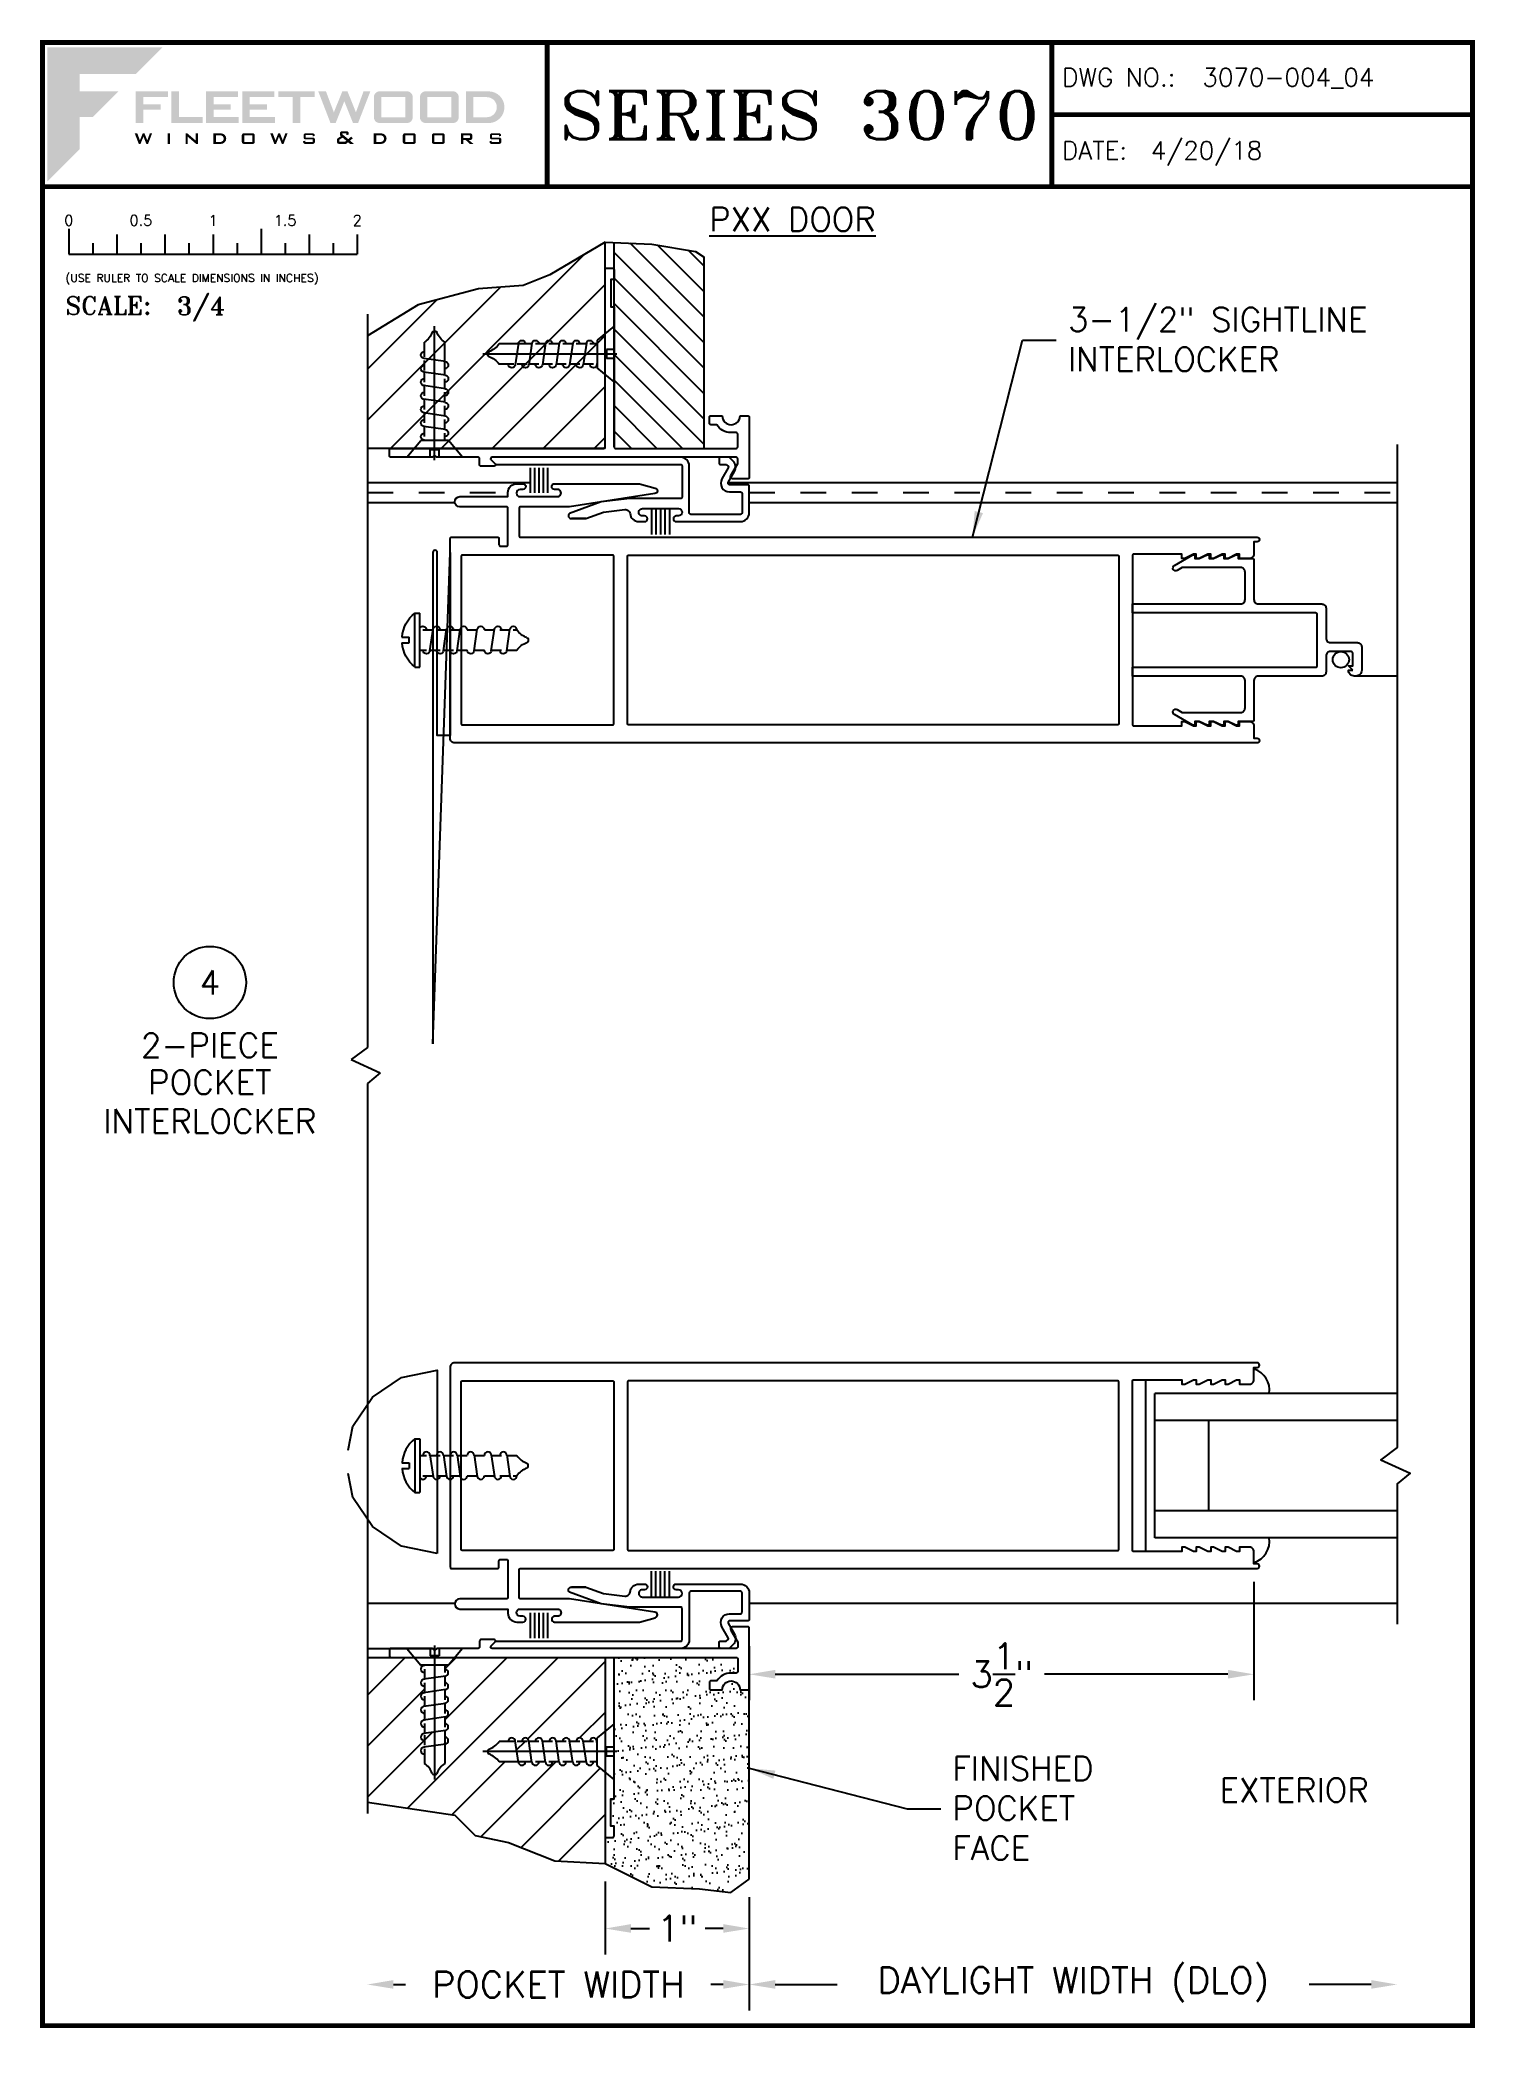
# Paper-space layout 'DETAIL 4' of a CAD drawing. Extents: x 0.3 to 7.8, y 0 to 10.4.
# The model-space entities are those that its viewports show. They can reach past a viewport. Long polylines and large blocks are cut down to what shows.
import ezdxf
from ezdxf.enums import TextEntityAlignment as Align

# ---------------------------------------------------------------- set-up
doc = ezdxf.new("R2010")
doc.units = 0
doc.header["$LTSCALE"] = 0.25
doc.header["$MEASUREMENT"] = 0
doc.linetypes.add('HIDDEN', pattern=[0.375, 0.25, -0.125])
doc.layers.get('0').update_dxf_attribs({"linetype": 'CONTINUOUS'})
doc.layers.get('DEFPOINTS').update_dxf_attribs({"color": 1, "linetype": 'CONTINUOUS'})
for name, color, linetype in [('ALUM-RED', 1, 'CONTINUOUS'), ('DIM', 7, 'CONTINUOUS'), ('FRAME', 1, 'CONTINUOUS'), ('GLASS-VINYL', 7, 'CONTINUOUS'), ('MISC', 7, 'CONTINUOUS'), ('SASH', 5, 'CONTINUOUS'), ('SEAL', 7, 'CONTINUOUS'), ('SILL-PAN', 7, 'CONTINUOUS'), ('TEXT', 7, 'CONTINUOUS'), ('TITLE_BLOCK', 7, 'CONTINUOUS'), ('VENT', 5, 'CONTINUOUS')]:
    doc.layers.add(name, color=color, linetype=linetype)
doc.layers.add('VP', color=40, linetype='CONTINUOUS', plot=False)
doc.layers.get('VP').off()
doc.styles.add('ROMANS', font='romans')
doc.styles.add('ROMANT', font='romant')
doc.styles.add('SIMPLEX-094', font='simplex.shx', dxfattribs={"height": 0.094})
doc.styles.get("Standard").update_dxf_attribs({"font": 'simplex.shx'})
doc.dimstyles.new('THREE-QUARTER SCALE', dxfattribs={"dimscale": 0.75, "dimtxt": 0.18, "dimasz": 0.18, "dimexe": 0.18, "dimexo": 0.125, "dimgap": 0.09, "dimtad": 0, "dimtih": 1, "dimtoh": 1, "dimdec": 4, "dimlfac": 1.333, "dimzin": 0, "dimdsep": 46, "dimlunit": 4, "dimtxsty": 'Standard', "dimcen": 0.09, "dimadec": 0, "dimazin": 0, "dimtfac": 1, "dimtdec": 4, "dimtofl": 0, "dimtmove": 0, "dimatfit": 3, "dimfxl": 0, "dimtolj": 1, "dimtzin": 0, "dimarcsym": 0})

# ---------------------------------------------------------------- blocks, each defined once
blk = doc.blocks.new('*D50')
at = {"layer": 'DEFPOINTS', "color": 0}
for p in [(7.359, 2.213), (3.989, 0.887), (7.359, 0.339)]:
    blk.add_point(p, dxfattribs=at)
at = {"layer": 'TEXT', "color": 0, "lineweight": -2}
for p, q in [((3.989, 0.793), (3.989, 0.204)), ((4.124, 0.339), (4.446, 0.339)), ((7.224, 0.339), (6.902, 0.339))]:
    blk.add_line(p, q, dxfattribs=at)
at = {"layer": 'TEXT', "color": 0}
for points in [[(4.124, 0.362), (4.124, 0.317), (3.989, 0.339)], [(7.224, 0.362), (7.224, 0.317), (7.359, 0.339)]]:
    blk.add_solid(points, dxfattribs=at)
at = {"layer": 'TEXT', "color": 0, "insert": (5.674, 0.339), "char_height": 0.135, "attachment_point": 5}
blk.add_mtext('\\A1;DAYLIGHT WIDTH (DLO)', dxfattribs=at)
blk = doc.blocks.new('sectball')
blk.add_circle((0, 0), 0.125)
blk.add_attdef('NO', text='', height=0.062).set_placement((0, 0), align=Align.MIDDLE_CENTER)
for tag, p in [('LINE1', (0, -0.2588)), ('LINE2', (0, -0.3864)), ('LINE3', (0, -0.5214))]:
    blk.add_attdef(tag, text='', height=0.078).set_placement(p, align=Align.CENTER)
blk = doc.blocks.new('*D57')
at = {"layer": 'DEFPOINTS', "color": 0}
for p in [(3.239, 0.969), (3.989, 0.887), (3.989, 0.63)]:
    blk.add_point(p, dxfattribs=at)
at = {"layer": 'DIM', "color": 0, "lineweight": -2}
for p, q in [((3.239, 0.875), (3.239, 0.495)), ((3.989, 0.793), (3.989, 0.495)), ((3.374, 0.63), (3.47, 0.63)), ((3.854, 0.63), (3.759, 0.63))]:
    blk.add_line(p, q, dxfattribs=at)
at = {"layer": 'DIM', "color": 0}
for points in [[(3.374, 0.653), (3.374, 0.608), (3.239, 0.63)], [(3.854, 0.653), (3.854, 0.608), (3.989, 0.63)]]:
    blk.add_solid(points, dxfattribs=at)
at = {"layer": 'DIM', "color": 0, "insert": (3.614, 0.63), "char_height": 0.135, "attachment_point": 5}
blk.add_mtext('\\A1;1"', dxfattribs=at)
blk = doc.blocks.new('Fleetwood_Logo_6-10-15')
h = blk.add_hatch(color=154)
h.dxf.hatch_style = 1
h.paths.add_polyline_path([(0.2526, -0.0017), (0.0019, -0.0017), (0.0019, -0.2942), (0.0725, -0.2236), (0.0725, -0.1535), (0.1007, -0.1535), (0.1567, -0.0976), (0.0725, -0.0976), (0.0725, -0.0596), (0.1946, -0.0596)])
h = blk.add_hatch(color=251)
h.dxf.hatch_style = 1
h.paths.add_polyline_path([(0.2487, -0.1256), (0.2112, -0.1256), (0.2112, -0.1102), (0.2647, -0.1102), (0.2647, -0.0976), (0.1946, -0.0976), (0.1946, -0.1667), (0.2112, -0.1667), (0.2112, -0.1377), (0.2487, -0.1377)])
h = blk.add_hatch(color=251)
h.dxf.hatch_style = 1
h.paths.add_polyline_path([(0.2886, -0.0976), (0.272, -0.0976), (0.272, -0.1667), (0.3401, -0.1667), (0.3401, -0.1535), (0.2886, -0.1535)])
h = blk.add_hatch(color=251)
h.dxf.hatch_style = 1
h.paths.add_polyline_path([(0.4175, -0.0976), (0.3474, -0.0976), (0.3474, -0.1667), (0.4185, -0.1667), (0.4185, -0.1534), (0.364, -0.1534), (0.364, -0.1377), (0.4015, -0.1377), (0.4015, -0.1256), (0.364, -0.1256), (0.364, -0.1102), (0.4175, -0.1102)])
h = blk.add_hatch(color=251)
h.dxf.hatch_style = 1
h.paths.add_polyline_path([(0.4965, -0.0976), (0.4264, -0.0976), (0.4264, -0.1667), (0.4975, -0.1667), (0.4975, -0.1534), (0.443, -0.1534), (0.443, -0.1377), (0.4804, -0.1377), (0.4804, -0.1256), (0.443, -0.1256), (0.443, -0.1102), (0.4965, -0.1102)])
h = blk.add_hatch(color=251)
h.dxf.hatch_style = 1
h.paths.add_polyline_path([(0.5842, -0.0976), (0.5054, -0.0976), (0.5054, -0.1102), (0.5365, -0.1102), (0.5365, -0.1667), (0.5531, -0.1667), (0.5531, -0.1102), (0.5842, -0.1102)])
h = blk.add_hatch(color=251)
h.dxf.hatch_style = 1
h.paths.add_polyline_path([(0.6089, -0.0976), (0.5921, -0.0976), (0.6188, -0.1667), (0.63, -0.1667), (0.6489, -0.1192), (0.6679, -0.1667), (0.6789, -0.1667), (0.7056, -0.0976), (0.6908, -0.0976), (0.6742, -0.1433), (0.6558, -0.0976), (0.6446, -0.0976), (0.6261, -0.1433)])
h = blk.add_hatch(color=251)
h.dxf.hatch_style = 1
h.paths.add_polyline_path([(0.7853, -0.0976), (0.726, -0.0976, 0.414214), (0.7133, -0.1102), (0.7133, -0.154, 0.414214), (0.726, -0.1667), (0.7853, -0.1667, 0.414214), (0.798, -0.154), (0.798, -0.1102, 0.414214)])
h.paths.add_polyline_path([(0.7819, -0.1102), (0.7819, -0.154), (0.7294, -0.154), (0.7294, -0.1102)], flags=16)
h = blk.add_hatch(color=251)
h.dxf.hatch_style = 1
h.paths.add_polyline_path([(0.8856, -0.0976), (0.8262, -0.0976, 0.414214), (0.8136, -0.1102), (0.8136, -0.154, 0.414214), (0.8262, -0.1667), (0.8856, -0.1667, 0.414214), (0.8982, -0.154), (0.8982, -0.1102, 0.414214)])
h.paths.add_polyline_path([(0.8822, -0.1102), (0.8822, -0.154), (0.8296, -0.154), (0.8296, -0.1102)], flags=16)
h = blk.add_hatch(color=251)
h.dxf.hatch_style = 1
h.paths.add_polyline_path([(0.9632, -0.0976), (0.914, -0.0976), (0.914, -0.1667), (0.9632, -0.1667, 1)])
h.paths.add_polyline_path([(0.9301, -0.1102), (0.9593, -0.1102, -1), (0.9593, -0.154), (0.9301, -0.154)], flags=16)
h = blk.add_hatch(color=7)
h.dxf.hatch_style = 1
h.paths.add_polyline_path([(0.2301, -0.1891), (0.2251, -0.1891), (0.2196, -0.2043), (0.2134, -0.1891), (0.2097, -0.1891), (0.2035, -0.2043), (0.1978, -0.1891), (0.1922, -0.1891), (0.2011, -0.2121), (0.2048, -0.2121), (0.2112, -0.1963), (0.2175, -0.2121), (0.2212, -0.2121)])
h = blk.add_hatch(color=7)
h.dxf.hatch_style = 1
h.paths.add_polyline_path([(0.2691, -0.1891), (0.2637, -0.1891), (0.2637, -0.2118), (0.2637, -0.2121), (0.2691, -0.2121)])
h = blk.add_hatch(color=7)
h.dxf.hatch_style = 1
h.paths.add_polyline_path([(0.3077, -0.1964), (0.3259, -0.2121), (0.3298, -0.2121), (0.3298, -0.1891), (0.325, -0.1891), (0.325, -0.2047), (0.3067, -0.1891), (0.3029, -0.1891), (0.3029, -0.2121), (0.3077, -0.2121)])
h = blk.add_hatch(color=7)
h.dxf.hatch_style = 1
h.paths.add_polyline_path([(0.3801, -0.1891), (0.3637, -0.1891), (0.3637, -0.2121), (0.3801, -0.2121, 1)])
h.paths.add_polyline_path([(0.3691, -0.2079), (0.3691, -0.1933), (0.3788, -0.1933, -1), (0.3788, -0.2079)], flags=16)
h = blk.add_hatch(color=7)
h.dxf.hatch_style = 1
h.paths.add_polyline_path([(0.4537, -0.2079), (0.4537, -0.1933, 0.414214), (0.4495, -0.1891), (0.4297, -0.1891, 0.414214), (0.4255, -0.1933), (0.4255, -0.2079, 0.414214), (0.4297, -0.2121), (0.4495, -0.2121, 0.414214)])
h.paths.add_polyline_path([(0.4308, -0.2079), (0.4308, -0.1933), (0.4484, -0.1933), (0.4484, -0.2079)], flags=16)
h = blk.add_hatch(color=7)
h.dxf.hatch_style = 1
h.paths.add_polyline_path([(0.5253, -0.1891), (0.5203, -0.1891), (0.5148, -0.2043), (0.5087, -0.1891), (0.5049, -0.1891), (0.4988, -0.2043), (0.493, -0.1891), (0.4874, -0.1891), (0.4963, -0.2121), (0.5001, -0.2121), (0.5064, -0.1963), (0.5127, -0.2121), (0.5164, -0.2121)])
h = blk.add_hatch(color=7)
h.dxf.hatch_style = 1
h.paths.add_polyline_path([(0.5801, -0.1891), (0.5643, -0.1891, 0.414214), (0.56, -0.1933), (0.56, -0.1981, 0.414214), (0.5643, -0.2024), (0.58, -0.2024), (0.58, -0.2078), (0.5637, -0.2078), (0.5637, -0.2052), (0.5591, -0.2062), (0.5591, -0.2078, 0.414214), (0.5634, -0.2121), (0.5805, -0.2121, 0.414214), (0.5848, -0.2078), (0.5848, -0.2024, 0.414214), (0.5805, -0.1982), (0.5648, -0.1982), (0.5648, -0.193), (0.5798, -0.193), (0.5798, -0.1958), (0.5843, -0.1948), (0.5843, -0.1933, 0.414214)])
h = blk.add_hatch(color=7)
h.dxf.hatch_style = 1
h.paths.add_polyline_path([(0.645, -0.1913, -0.222262), (0.6447, -0.1906), (0.6447, -0.1892), (0.6535, -0.1892), (0.6535, -0.193), (0.6587, -0.1918), (0.6587, -0.189, 0.414214), (0.6544, -0.1847), (0.6437, -0.1847, 0.414214), (0.6394, -0.189), (0.6394, -0.1922, 0.222262), (0.6407, -0.1948), (0.6415, -0.1955), (0.6345, -0.1998, 0.260684), (0.6329, -0.2027), (0.6329, -0.2078, 0.414214), (0.6372, -0.2121), (0.6514, -0.2121, 0.17577), (0.6536, -0.2113), (0.657, -0.2085), (0.6614, -0.2121), (0.6699, -0.2121), (0.6613, -0.2049), (0.6676, -0.1997), (0.6637, -0.1964), (0.6574, -0.2017)])
h.paths.add_polyline_path([(0.6532, -0.2052), (0.6509, -0.2072, -0.17577), (0.6502, -0.2074), (0.6382, -0.2074), (0.6382, -0.2033, -0.260684), (0.6387, -0.2025), (0.6451, -0.1985)], flags=16)
h = blk.add_hatch(color=7)
h.dxf.hatch_style = 1
h.paths.add_polyline_path([(0.7294, -0.1891), (0.713, -0.1891), (0.713, -0.2121), (0.7294, -0.2121, 1)])
h.paths.add_polyline_path([(0.7184, -0.2079), (0.7184, -0.1933), (0.7281, -0.1933, -1), (0.7281, -0.2079)], flags=16)
h = blk.add_hatch(color=7)
h.dxf.hatch_style = 1
h.paths.add_polyline_path([(0.8045, -0.2079), (0.8045, -0.1933, 0.414214), (0.8003, -0.1891), (0.7805, -0.1891, 0.414214), (0.7763, -0.1933), (0.7763, -0.2079, 0.414214), (0.7805, -0.2121), (0.8003, -0.2121, 0.414214)])
h.paths.add_polyline_path([(0.7816, -0.2079), (0.7816, -0.1933), (0.7992, -0.1933), (0.7992, -0.2079)], flags=16)
h = blk.add_hatch(color=7)
h.dxf.hatch_style = 1
h.paths.add_polyline_path([(0.8678, -0.2079), (0.8678, -0.1933, 0.414214), (0.8636, -0.1891), (0.8438, -0.1891, 0.414214), (0.8396, -0.1933), (0.8396, -0.2079, 0.414214), (0.8438, -0.2121), (0.8636, -0.2121, 0.414214)])
h.paths.add_polyline_path([(0.8449, -0.2079), (0.8449, -0.1933), (0.8624, -0.1933), (0.8624, -0.2079)], flags=16)
h = blk.add_hatch(color=7)
h.dxf.hatch_style = 1
h.paths.add_polyline_path([(0.9277, -0.1993), (0.9277, -0.1933, 0.414214), (0.9235, -0.1891), (0.9028, -0.1891), (0.9028, -0.2121), (0.9082, -0.2121), (0.9082, -0.2035), (0.9131, -0.2035), (0.9224, -0.2121), (0.9303, -0.2121), (0.9197, -0.2035), (0.9235, -0.2035, 0.414214)])
h.paths.add_polyline_path([(0.9082, -0.1993), (0.9082, -0.1933), (0.9214, -0.1933, -0.414214), (0.9224, -0.1943), (0.9224, -0.1983, -0.414214), (0.9214, -0.1993)], flags=16)
h = blk.add_hatch(color=7)
h.dxf.hatch_style = 1
h.paths.add_polyline_path([(0.9867, -0.1982), (0.971, -0.1982), (0.971, -0.193), (0.9859, -0.193), (0.9859, -0.1958), (0.9905, -0.1948), (0.9905, -0.1933, 0.414214), (0.9863, -0.1891), (0.9705, -0.1891, 0.414214), (0.9662, -0.1933), (0.9662, -0.1981, 0.414214), (0.9705, -0.2024), (0.9862, -0.2024), (0.9862, -0.2078), (0.9699, -0.2078), (0.9699, -0.2052), (0.9653, -0.2062), (0.9653, -0.2078, 0.414214), (0.9696, -0.2121), (0.9867, -0.2121, 0.414214), (0.991, -0.2078), (0.991, -0.2024, 0.414214)])
blk = doc.blocks.new('A-SIZE_P')
at = {"const_width": 0.025}
blk.add_lwpolyline([(0.313, 0.125), (7.751, 0.125), (7.751, 10.437), (0.313, 10.437)], close=True, dxfattribs=at)
for points in [[(2.938, 10.437), (2.938, 9.687)], [(5.563, 10.437), (5.563, 9.687)], [(5.563, 10.062), (7.751, 10.062)], [(0.313, 9.687), (7.751, 9.687)]]:
    blk.add_lwpolyline(points, dxfattribs=at)
at = {"xscale": 2.387023416083395, "yscale": 2.387023416083395, "zscale": 2.387023416083395}
blk.add_blockref('Fleetwood_Logo_6-10-15', (0.334, 10.416), dxfattribs=at)
for s, style, p in [('DWG NO.:', 'SIMPLEX-094', (5.617, 10.209)), ('DATE:', 'SIMPLEX-094', (5.616, 9.829)), ('SCALE:', 'ROMANT', (0.433, 9.022))]:
    blk.add_text(s, height=0.094, dxfattribs=dict(style=style)).set_placement(p)
for tag, p, style in [('DWG_NO', (6.346, 10.209), 'SIMPLEX-094'), ('DATE', (6.077, 9.829), 'SIMPLEX-094'), ('SCALE', (1.011, 9.02), 'ROMANT')]:
    blk.add_attdef(tag, p, '', height=0.094, dxfattribs=dict(style=style))
for tag, height, style, width, p, p2 in [('DWG_NO_F', 0.094, 'SIMPLEX-094', 1.745692, (6.347, 10.209), (7.683, 10.209)), ('PRODUCT', 0.25, 'ROMANT', 1.390728, (3.001, 9.934), (5.5, 9.934))]:
    blk.add_attdef(tag, text='', height=height, dxfattribs=dict(style=style, width=width)).set_placement(p, p2, align=Align.FIT)
blk = doc.blocks.new('Three Quarter')
for p, q in [((0.137, -0.219), (0.137, -0.35)), ((0.262, -0.294), (0.262, -0.35)), ((0.387, -0.249), (0.387, -0.35)), ((0.512, -0.294), (0.512, -0.35)), ((0.637, -0.249), (0.637, -0.35)), ((0.762, -0.294), (0.762, -0.35)), ((0.887, -0.249), (0.887, -0.35)), ((1.012, -0.294), (1.012, -0.35)), ((1.137, -0.219), (1.137, -0.35)), ((1.262, -0.294), (1.262, -0.35)), ((1.387, -0.249), (1.387, -0.35)), ((1.512, -0.294), (1.512, -0.35)), ((1.637, -0.249), (1.637, -0.35)), ((0.137, -0.35), (1.637, -0.35))]:
    blk.add_line(p, q)
for s, p in [('0', (0.137, -0.219)), ('0.5', (0.512, -0.219)), ('1', (0.887, -0.219)), ('1.5', (1.262, -0.219)), ('2', (1.637, -0.219))]:
    blk.add_text(s, height=0.055).set_placement(p, align=Align.BOTTOM_CENTER)
at = {"style": 'ROMANS'}
blk.add_text('(USE RULER TO SCALE DIMENSIONS IN INCHES)', height=0.04115, dxfattribs=at).set_placement((0.12, -0.495))
blk = doc.blocks.new('*D82')
at = {"layer": 'DEFPOINTS', "color": 0}
for p in [(6.614, 2.526), (3.989, 2.192), (6.614, 1.952)]:
    blk.add_point(p, dxfattribs=at)
at = {"layer": 'TITLE_BLOCK', "color": 0, "lineweight": -2}
for p, q in [((6.614, 2.432), (6.614, 1.817)), ((3.989, 2.098), (3.989, 1.817)), ((4.124, 1.952), (5.08, 1.952)), ((6.479, 1.952), (5.524, 1.952))]:
    blk.add_line(p, q, dxfattribs=at)
at = {"layer": 'TITLE_BLOCK', "color": 0}
for points in [[(4.124, 1.975), (4.124, 1.93), (3.989, 1.952)], [(6.479, 1.975), (6.479, 1.93), (6.614, 1.952)]]:
    blk.add_solid(points, dxfattribs=at)
at = {"layer": 'TITLE_BLOCK', "color": 0, "insert": (5.302, 1.952), "char_height": 0.135, "attachment_point": 5}
blk.add_mtext('\\A1;3{\\H1x;\\S1/2;}"', dxfattribs=at)
blk = doc.blocks.new('*D93')
at = {"layer": 'DEFPOINTS', "color": 0}
for p in [(2.003, 1.228), (3.989, 0.887), (2.003, 0.339)]:
    blk.add_point(p, dxfattribs=at)
at = {"layer": 'TEXT', "color": 0, "lineweight": -2}
for p, q in [((3.989, 0.793), (3.989, 0.204)), ((2.138, 0.339), (2.202, 0.339)), ((3.854, 0.339), (3.79, 0.339))]:
    blk.add_line(p, q, dxfattribs=at)
at = {"layer": 'TEXT', "color": 0}
for points in [[(2.138, 0.362), (2.138, 0.317), (2.003, 0.339)], [(3.854, 0.362), (3.854, 0.317), (3.989, 0.339)]]:
    blk.add_solid(points, dxfattribs=at)
at = {"layer": 'TEXT', "color": 0, "insert": (2.996, 0.339), "char_height": 0.135, "attachment_point": 5}
blk.add_mtext('\\A1;POCKET WIDTH', dxfattribs=at)
blk = doc.blocks.new('A$C72B7364F')
at = {"linetype": 'Continuous'}
for p, q in [((0.0224, 0.0935), (0.0313, 0.0935)), ((0.0224, 0.0935), (0.0224, 0)), ((0.0313, 0.0935), (0.0313, 0)), ((0, 0.0517), (0.0125, 0.0517)), ((0, 0.0418), (0.0125, 0.0418)), ((0.0125, 0.0517), (0.0125, 0.0418)), ((0.0313, 0.0644), (0.0425, 0.0644)), ((0.0485, 0.0654), (0.0539, 0.028)), ((0.0487, 0.0644), (0.0661, 0.0644)), ((0.0721, 0.0654), (0.0775, 0.028)), ((0.0723, 0.0644), (0.0896, 0.0644)), ((0.0956, 0.0654), (0.1011, 0.028)), ((0.0958, 0.0644), (0.1132, 0.0644)), ((0.1253, 0.0654), (0.1307, 0.028)), ((0.1255, 0.0644), (0.1429, 0.0644)), ((0.155, 0.0654), (0.1604, 0.028)), ((0.1552, 0.0644), (0.1725, 0.0644)), ((0.1817, 0.0654), (0.1871, 0.028)), ((0.1819, 0.0644), (0.1992, 0.0644)), ((0.2188, 0.0451), (0.2188, 0.0484)), ((0.0364, 0.0291), (0.0539, 0.0291)), ((0.06, 0.0291), (0.0774, 0.0291)), ((0.0835, 0.0291), (0.101, 0.0291)), ((0.1132, 0.0291), (0.1306, 0.0291)), ((0.1429, 0.0291), (0.1603, 0.0291)), ((0.1696, 0.0291), (0.187, 0.0291)), ((0.1931, 0.0291), (0.1992, 0.0291)), ((0.0224, 0), (0.0313, 0))]:
    blk.add_line(p, q, dxfattribs=at)
for centre, radius, start, end in [((0.0599, 0.0467), 0.0599, 128.718, 175.226), ((0.0425, 0.0644), 0.00611, 0, 180), ((0.0661, 0.0644), 0.00611, 0, 180), ((0.0896, 0.0644), 0.00611, 0, 180), ((0.1193, 0.0644), 0.00611, 0, 180), ((0.149, 0.0644), 0.00611, 0, 180), ((0.1757, 0.0644), 0.00611, 0, 180), ((0.0599, 0.0467), 0.0599, 184.774, 231.282), ((0.2302, 0.0864), 0.038, 215.4362, 249.2949), ((0.2302, 0.0071), 0.038, 110.7051, 144.5638), ((0.2163, 0.0484), 0.00249, 0, 78.2349), ((0.2163, 0.0451), 0.00249, 281.7651, 0), ((0.0364, 0.0291), 0.00611, 212.4827, 0), ((0.06, 0.0291), 0.00611, 180, 0), ((0.06, 0.0291), 0.00611, 180, 0), ((0.0835, 0.0291), 0.00611, 180, 0), ((0.1071, 0.0291), 0.00611, 180, 0), ((0.1071, 0.0291), 0.00611, 180, 0), ((0.1367, 0.0291), 0.00611, 180, 0), ((0.1367, 0.0291), 0.00611, 180, 0), ((0.1664, 0.0291), 0.00611, 180, 0), ((0.1664, 0.0291), 0.00611, 180, 0), ((0.1931, 0.0291), 0.00611, 180, 0)]:
    blk.add_arc(centre, radius, start, end, dxfattribs=at)
blk = doc.blocks.new('3766 SCREEN ADAPTER')
blk.add_line((0.25, 1.836), (0.25, 1.544))
blk.add_lwpolyline([(0.21, 1.528), (0.18, 1.498), (0.18, 1.528), (0.09, 1.528, 0.414214), (0.08, 1.518), (0.08, 1.373, 0.414214), (0.11, 1.343), (0.22, 1.343, -0.414214), (0.25, 1.313), (0.25, 0.873, 0.414214), (0.28, 0.843), (0.555, 0.843, -0.414214), (0.565, 0.833), (0.565, 0.733), (0.59, 0.733), (0.59, 0.718), (0.565, 0.663), (0.565, 0.633), (0.59, 0.633), (0.59, 0.618), (0.565, 0.563), (0.565, 0.533), (0.59, 0.533), (0.59, 0.518), (0.565, 0.463), (0.565, 0.433), (0.59, 0.433), (0.59, 0.418), (0.517, 0.291, -1), (0.482, 0.311), (0.502, 0.345, 0.131652), (0.503, 0.35), (0.503, 0.75, 0.414214), (0.472, 0.781), (0.28, 0.781, 0.414214), (0.25, 0.751), (0.25, 0), (0.188, 0), (0.188, 1.271, 0.414214), (0.178, 1.281), (-0.178, 1.281, 0.414214), (-0.188, 1.271), (-0.188, 0), (-0.25, 0), (-0.25, 0.751, 0.414214), (-0.28, 0.781), (-0.472, 0.781, 0.414214), (-0.503, 0.75), (-0.503, 0.35, 0.131652), (-0.502, 0.345), (-0.482, 0.311, -1), (-0.517, 0.291), (-0.59, 0.418), (-0.59, 0.433), (-0.565, 0.433), (-0.565, 0.463), (-0.59, 0.518), (-0.59, 0.533), (-0.565, 0.533), (-0.565, 0.563), (-0.59, 0.618), (-0.59, 0.633), (-0.565, 0.633), (-0.565, 0.663), (-0.59, 0.718), (-0.59, 0.733), (-0.565, 0.733), (-0.565, 0.833, -0.414214), (-0.555, 0.843), (-0.28, 0.843, 0.414214), (-0.25, 0.873), (-0.25, 1.313, -0.414214), (-0.22, 1.343), (-0.012, 1.343, 0.414214), (0.018, 1.373), (0.018, 1.56, -0.414214), (0.048, 1.59), (0.21, 1.59, -0.414214), (0.25, 1.55), (0.25, 1.538, -0.414214), (0.21, 1.498)], format="xyb", close=True)
blk.add_circle((0.136, 1.446), 0.0563)
blk = doc.blocks.new('A$C02B45EA9')
for p, q in [((0, 0.909), (0.097, 0.793)), ((0.161, 0.909), (0, 0.909)), ((0.161, 0.909), (0.161, 0.857)), ((0.224, 0.857), (0.161, 0.857)), ((0.192, 0.929), (0.192, 0)), ((0.224, 0.909), (0.224, 0.857)), ((0.385, 0.909), (0.224, 0.909)), ((0.385, 0.909), (0.288, 0.793)), ((0.288, 0.793), (0.097, 0.793))]:
    blk.add_line(p, q)
at = {"linetype": 'Continuous'}
for p, q in [((0.142, 0.793), (0.118, 0.79)), ((0.267, 0.717), (0.118, 0.695)), ((0.122, 0.793), (0.122, 0.79)), ((0.122, 0.766), (0.122, 0.696)), ((0.263, 0.793), (0.263, 0.741)), ((0.263, 0.716), (0.263, 0.647)), ((0.267, 0.623), (0.118, 0.601)), ((0.122, 0.671), (0.122, 0.601)), ((0.122, 0.577), (0.122, 0.507)), ((0.263, 0.622), (0.263, 0.553)), ((0.267, 0.528), (0.118, 0.507)), ((0.267, 0.434), (0.118, 0.412)), ((0.122, 0.483), (0.122, 0.413)), ((0.263, 0.528), (0.263, 0.458)), ((0.263, 0.433), (0.263, 0.364)), ((0.267, 0.34), (0.118, 0.318)), ((0.122, 0.388), (0.122, 0.319)), ((0.122, 0.307), (0.122, 0.237)), ((0.263, 0.339), (0.263, 0.237)), ((0.267, 0.246), (0.118, 0.224)), ((0.122, 0.213), (0.122, 0.112)), ((0.263, 0.245), (0.263, 0.112)), ((0.186, 0.034), (0.199, 0.034))]:
    blk.add_line(p, q, dxfattribs=at)
for centre, radius, start, end in [((0.122, 0.766), 0.0244, 90, 270), ((0.122, 0.766), 0.0244, 90, 270), ((0.122, 0.671), 0.0244, 90, 270), ((0.122, 0.671), 0.0244, 90, 270), ((0.263, 0.741), 0.0244, 270, 90), ((0.122, 0.577), 0.0244, 90, 270), ((0.263, 0.647), 0.0244, 270, 90), ((0.263, 0.553), 0.0244, 270, 90), ((0.122, 0.483), 0.0244, 90, 270), ((0.122, 0.483), 0.0244, 90, 270), ((0.263, 0.458), 0.0244, 270, 90), ((0.122, 0.388), 0.0244, 90, 270), ((0.122, 0.294), 0.0244, 90, 270), ((0.263, 0.364), 0.0244, 270, 90), ((0.263, 0.27), 0.0244, 270, 90), ((0.122, 0.2), 0.0244, 90, 270), ((0.034, -0.012), 0.152, 20.7051, 54.5638), ((0.186, 0.044), 0.00998, 191.7651, 270), ((0.199, 0.044), 0.00998, 270, 348.2349), ((0.351, -0.012), 0.152, 125.4362, 159.2949)]:
    blk.add_arc(centre, radius, start, end, dxfattribs=at)
blk = doc.blocks.new('A$C65D31368')
at = {"layer": 'MISC', "extrusion": (0, 0, -1), "xscale": 0.25, "yscale": 0.25, "zscale": -0.25}
blk.add_blockref('A$C02B45EA9', (-0.0962, 0), dxfattribs=at)
blk = doc.blocks.new('3756 2 pc Post Interlocker')
at = {"color": 7}
for p, q in [((-0.678, 0.418), (-0.678, 0.598)), ((-0.647, 0.418), (-0.647, 0.598)), ((-0.616, 0.418), (-0.616, 0.598)), ((-0.585, 0.418), (-0.585, 0.598)), ((-0.554, 0.418), (-0.554, 0.598))]:
    blk.add_line(p, q, dxfattribs=at)
blk.add_lwpolyline([(-1.133, 0.487), (-1.01, 0.442), (-0.862, 0.425, 0.41874), (-0.827, 0.452, -0.384071), (-0.766, 0.508), (-0.726, 0.508, -0.999994), (-0.726, 0.468), (-0.741, 0.468, 1.000003), (-0.741, 0.418), (-0.491, 0.418, 0.999996), (-0.491, 0.468), (-0.506, 0.468, -1), (-0.506, 0.508), (-0.062, 0.508, -0.414214), (0, 0.446), (0, 0.318), (0, 0.262, -0.414214), (-0.01, 0.252), (-0.138, 0.252, 0.577352), (-0.146, 0.237), (-0.103, 0.161, -0.339456), (-0.112, 0.089), (-0.139, 0.062), (-0.2, 0.062, -0.414214), (-0.21, 0.072), (-0.21, 0.102, -0.414214), (-0.2, 0.112), (-0.164, 0.112, 0.198912), (-0.157, 0.115), (-0.147, 0.124, 0.339456), (-0.146, 0.136), (-0.19, 0.212, -0.577352), (-0.138, 0.302), (-0.06, 0.302, 0.414214), (-0.05, 0.312), (-0.05, 0.448, 0.414214), (-0.06, 0.458), (-0.406, 0.458, 0.414214), (-0.416, 0.448), (-0.416, 0.122, -0.414214), (-0.476, 0.062), (-1.784, 0.062, -0.668179), (-1.791, 0.079), (-1.761, 0.109, -0.198912), (-1.754, 0.112), (-0.476, 0.112, 0.414214), (-0.466, 0.122), (-0.466, 0.338, 0.414214), (-0.476, 0.348), (-0.828, 0.348), (-1.028, 0.372), (-1.247, 0.452, -0.701346), (-1.234, 0.487), (-1.133, 0.487), (-1.234, 0.487)], format="xyb")
blk.add_lwpolyline([(-0.08, -0.01), (-0.08, -0.099, -0.414214), (-0.09, -0.109), (-0.126, -0.109, 0.258619), (-0.225, -0.164), (-0.267, -0.164, 0.414214), (-0.277, -0.174), (-0.277, -0.216, 0.414214), (-0.267, -0.226), (-0.188, -0.226, -1), (-0.064, -0.226), (-0.01, -0.226, 0.414214), (0, -0.216), (0, 0.202, 0.414214), (-0.01, 0.212), (-0.116, 0.212, 0.57735), (-0.129, 0.189), (-0.08, 0.105), (-0.08, 0.072, -0.414214), (-0.09, 0.062), (-1.784, 0.062, -0.668179), (-1.791, 0.079), (-1.763, 0.107, 0.668179), (-1.77, 0.124), (-1.86, 0.124, 0.414214), (-1.87, 0.114), (-1.87, 0.072, -0.414214), (-1.88, 0.062), (-2.167, 0.062), (-2.182, 0.047), (-2.197, 0.062), (-2.485, 0.062, 0.414214), (-2.495, 0.052), (-2.495, 0.01, 0.414214), (-2.485, 0), (-1.01, 0, -0.414214), (-1, -0.01), (-1, -1.237, 0.414214), (-0.987, -1.25), (-0.951, -1.25, 0.414214), (-0.938, -1.237), (-0.938, -1.17), (-0.96, -1.17), (-0.96, -0.982), (-0.938, -0.982), (-0.938, -0.01, -0.414214), (-0.928, 0), (-0.09, 0, -0.414214)], format="xyb", close=True)
at = {"color": 7, "extrusion": (0, 0, -1), "xscale": 4, "yscale": 4, "zscale": -4}
blk.add_blockref('A$C65D31368', (1.99, -0.847), dxfattribs=at)
at = {"color": 7, "extrusion": (0, 0, -1), "xscale": 4, "yscale": 4, "zscale": -4, "rotation": 90}
blk.add_blockref('A$C65D31368', (1.847, -0.846), dxfattribs=at)
blk = doc.blocks.new('3705_3.5in_Pocket_Sightline_Interlocker')
for points in [[(-4.721, -0.713), (-4.403, -0.713, 0.414214), (-4.393, -0.703), (-4.393, -0.661, -0.414214), (-4.383, -0.651), (-4.341, -0.651, -0.414214), (-4.331, -0.661), (-4.331, -0.914, -0.414214), (-4.341, -0.924), (-4.665, -0.924, 1), (-4.665, -0.994), (-4.331, -0.994), (-4.331, -1.022, 0.414214), (-4.269, -1.084), (-4.227, -1.084, 1), (-4.227, -1.044), (-4.247, -1.044, -0.999996), (-4.247, -0.994), (-3.987, -0.994, -1.000003), (-3.987, -1.044), (-4.007, -1.044, 0.999994), (-4.007, -1.084), (-3.419, -1.084), (-3.309, -1.054, 0.811415), (-3.311, -1.015), (-3.903, -0.924), (-4.243, -0.924, -0.414214), (-4.253, -0.914), (-4.253, -0.723, -0.414214), (-4.243, -0.713), (0.865, -0.713, 1), (0.865, -0.681), (0.843, -0.681), (0.843, -0.596, 0.414214), (0.812, -0.565), (0.743, -0.565), (0.743, -0.595), (0.723, -0.595), (0.663, -0.565), (0.643, -0.565), (0.643, -0.595), (0.623, -0.595), (0.563, -0.565), (0.543, -0.565), (0.543, -0.595), (0.523, -0.595), (0.463, -0.565), (0.443, -0.565), (0.443, -0.595), (0.423, -0.595), (0.363, -0.565), (0.343, -0.565), (0.343, -0.595), (0.01, -0.595, -0.414214), (0, -0.585), (0, 0.585, -0.414214), (0.01, 0.595), (0.343, 0.595), (0.343, 0.565), (0.363, 0.565), (0.423, 0.595), (0.443, 0.595), (0.443, 0.565), (0.463, 0.565), (0.523, 0.595), (0.543, 0.595), (0.543, 0.565), (0.563, 0.565), (0.623, 0.595), (0.643, 0.595), (0.643, 0.565), (0.663, 0.565), (0.723, 0.595), (0.743, 0.595), (0.743, 0.565), (0.812, 0.565, 0.414214), (0.843, 0.596), (0.843, 0.681), (0.865, 0.681, 1), (0.865, 0.713), (-4.7, 0.713, 0.414214), (-4.731, 0.682), (-4.731, -0.703, 0.414214)], [(-3.606, -0.588), (-4.645, -0.588, -0.414214), (-4.655, -0.578), (-4.655, 0.578, -0.414214), (-4.645, 0.588), (-3.606, 0.588, -0.414214), (-3.596, 0.578), (-3.596, -0.578, -0.414214)], [(-0.104, 0.588), (-3.492, 0.588, 0.414214), (-3.502, 0.578), (-3.502, -0.578, 0.414214), (-3.492, -0.588), (-0.104, -0.588, 0.414214), (-0.094, -0.578), (-0.094, 0.578, 0.414214)]]:
    blk.add_lwpolyline(points, format="xyb", close=True)

msp = doc.modelspace()

# ---------------------------------------------------------------- hatches: boundary and pattern name
at = {"layer": 'MISC'}
h = msp.add_hatch(dxfattribs=at)
h.set_pattern_fill('ANSI31', color=256, scale=2, style=0)
h.paths.add_polyline_path([(-3.589, 3.407), (-3.589, 4.836), (-3.972, 4.61), (-4.157, 4.537), (-4.466, 4.512), (-4.886, 4.403), (-5.237, 4.186), (-5.237, 3.407)])
h = msp.add_hatch(dxfattribs=at)
h.set_pattern_fill('ANSI31', color=256, angle=90, style=0)
h.paths.add_polyline_path([(-3.527, 3.417, 0.414214), (-3.517, 3.407), (-2.902, 3.407), (-2.902, 4.732), (-2.962, 4.772), (-3.264, 4.823), (-3.527, 4.833)])
h = msp.add_hatch(dxfattribs=at)
h.set_pattern_fill('AR-SAND', color=256, scale=0.06, style=0)
h.set_pattern_definition([(37.5, (-19.20828, -11.110105), (-0.0037796, 0.11560943), [0, -0.0912, 0, -0.102, 0, -0.0975]), (7.5, (-19.20828, -11.1101), (0.1061866, 0.1693288), [0, -0.0492, 0, -0.0822, 0, -0.0315]), (327.5, (-19.28208, -11.1101), (0.1868485, 0.00033954), [0, -0.03, 0, -0.108, 0, -0.141]), (317.5, (-19.28208, -11.1101), (0.1803676, 0.0526605), [0, -0.015, 0, -0.0708, 0, -0.081])])
h.paths.add_polyline_path([(-2.589, -5.201), (-2.653, -5.201, 1), (-2.777, -5.201), (-2.866, -5.201), (-2.866, -5.139), (-2.814, -5.139, -0.258619), (-2.715, -5.084), (-2.679, -5.084, 0.414214), (-2.669, -5.074), (-2.669, -4.985, 0.414214), (-2.679, -4.975), (-3.517, -4.975, 0.414214), (-3.527, -4.985), (-3.527, -5.957), (-3.549, -5.957), (-3.549, -6.145), (-3.527, -6.145), (-3.527, -6.225), (-3.589, -6.225), (-3.589, -6.404), (-3.264, -6.566), (-2.934, -6.579), (-2.717, -6.605), (-2.589, -6.513)])
at = {"layer": 'TITLE_BLOCK'}
h = msp.add_hatch(dxfattribs=at)
h.set_pattern_fill('ANSI31', color=256, scale=2, style=0)
h.paths.add_polyline_path([(-3.589, -4.985, 0.414214), (-3.599, -4.975), (-4.631, -4.975), (-4.676, -5.029), (-4.701, -5.029), (-4.701, -5.056, -0.94476), (-4.698, -5.105), (-4.701, -5.106), (-4.701, -5.151, -0.94476), (-4.698, -5.199), (-4.701, -5.2), (-4.701, -5.245, -0.94476), (-4.698, -5.294), (-4.701, -5.294), (-4.701, -5.339, -0.94476), (-4.698, -5.388), (-4.701, -5.388), (-4.701, -5.434, -0.94476), (-4.698, -5.482), (-4.701, -5.483), (-4.701, -5.528, -0.94476), (-4.698, -5.577), (-4.701, -5.577), (-4.701, -5.585), (-4.701, -5.71, 0.148821), (-4.755, -5.78, -0.355272), (-4.765, -5.788), (-4.785, -5.788, 0.00904), (-4.787, -5.783, -0.073357), (-4.788, -5.78, 0.148821), (-4.842, -5.71), (-4.842, -5.647, -0.94476), (-4.845, -5.598), (-4.771, -5.587), (-4.771, -5.493), (-4.842, -5.503), (-4.842, -5.552, -0.94476), (-4.845, -5.504), (-4.842, -5.503), (-4.842, -5.458, -0.94476), (-4.845, -5.409), (-4.842, -5.409), (-4.842, -5.364, -0.94476), (-4.845, -5.315), (-4.842, -5.315), (-4.842, -5.269, -0.94476), (-4.845, -5.221), (-4.842, -5.22), (-4.842, -5.175, -0.94476), (-4.845, -5.126), (-4.842, -5.126), (-4.842, -5.081, -0.947244), (-4.845, -5.032), (-4.842, -5.032), (-4.842, -5.029), (-4.867, -5.029), (-4.912, -4.975), (-5.074, -4.975), (-5.237, -4.975), (-5.237, -5.979), (-4.63, -6.07), (-4.49, -6.21), (-4.259, -6.259), (-3.937, -6.386), (-3.589, -6.404), (-3.589, -6.213, -0.024273), (-3.589, -6.212), (-3.589, -5.768), (-3.643, -5.723), (-3.643, -5.699), (-3.67, -5.699, -0.94476), (-3.719, -5.702), (-3.719, -5.699), (-3.765, -5.699, -0.94476), (-3.813, -5.702), (-3.814, -5.699), (-3.859, -5.699, -0.94476), (-3.908, -5.702), (-3.908, -5.699), (-3.953, -5.699, -0.94476), (-4.002, -5.702), (-4.002, -5.699), (-4.047, -5.699, -0.94476), (-4.096, -5.702), (-4.097, -5.699), (-4.142, -5.699, -0.94476), (-4.19, -5.702), (-4.191, -5.699), (-4.199, -5.699), (-4.324, -5.699, 0.148821), (-4.394, -5.645, -0.355272), (-4.402, -5.635), (-4.402, -5.614, 0.00904), (-4.397, -5.613, -0.073357), (-4.394, -5.612, 0.148821), (-4.324, -5.558), (-4.26, -5.558, -0.94476), (-4.212, -5.555), (-4.201, -5.628), (-4.107, -5.628), (-4.117, -5.558), (-4.166, -5.558, -0.94476), (-4.117, -5.555), (-4.117, -5.558), (-4.072, -5.558, -0.94476), (-4.023, -5.555), (-4.023, -5.558), (-3.978, -5.558, -0.94476), (-3.929, -5.555), (-3.928, -5.558), (-3.883, -5.558, -0.94476), (-3.835, -5.555), (-3.834, -5.558), (-3.789, -5.558, -0.94476), (-3.74, -5.555), (-3.74, -5.558), (-3.695, -5.558, -0.947244), (-3.646, -5.555), (-3.646, -5.558), (-3.643, -5.558), (-3.643, -5.533), (-3.589, -5.488)])

# ---------------------------------------------------------------- linework, layer by layer
at = {"layer": 'ALUM-RED'}
for points in [[(-4.783, -0.722), (-4.663, 2.686), (-4.663, 1.416), (-4.753, 1.416), (-4.753, 2.686, 1), (-4.783, 2.686)], [(-4.753, -4.255, -1), (-4.753, -2.985)]]:
    msp.add_lwpolyline(points, format="xyb", close=True, dxfattribs=at)
at = {"layer": 'GLASS-VINYL'}
for p, q in [((0.159, -3.051), (0.159, -4.241)), ((1.904, -3.146), (0.224, -3.146)), ((0.224, -4.146), (0.224, -3.146)), ((1.904, -3.334), (0.224, -3.334)), ((0.599, -3.959), (0.599, -3.334)), ((1.904, -3.959), (0.224, -3.959)), ((1.904, -4.146), (0.224, -4.146))]:
    msp.add_line(p, q, dxfattribs=at)
for points in [[(1.904, 3.434), (1.904, -3.521), (1.79, -3.605), (1.994, -3.697), (1.904, -3.771), (1.904, -4.745)], [(2.149, 3.434), (2.149, -3.521), (2.034, -3.605), (2.238, -3.697), (2.149, -3.771), (2.148, -4.745)]]:
    msp.add_lwpolyline(points, dxfattribs=at)
for centre, start, end in [((0.866, -3.122), 350.7597, 72.6458), ((0.866, -4.171), 287.3542, 9.2403)]:
    msp.add_arc(centre, 0.153, start, end, dxfattribs=at)
at = {"layer": 'MISC'}
for p, q in [((-3.589, 3.417), (-3.589, 4.836)), ((-3.589, 3.407), (-3.589, 4.836)), ((-3.527, 3.417), (-3.527, 4.833)), ((-2.902, 3.407), (-2.902, 4.732)), ((-5.237, 4.337), (-5.237, -0.746)), ((-3.589, 3.407), (-5.237, 3.407)), ((-5.588, -0.831), (-5.385, -0.922)), ((-5.237, -0.746), (-5.351, -0.831)), ((-5.351, -0.831), (-5.148, -0.922)), ((-5.385, -0.922), (-5.474, -0.996)), ((-5.148, -0.922), (-5.237, -0.996)), ((-5.237, -0.996), (-5.237, -6.058)), ((-5.237, -4.6), (-4.632, -4.6)), ((-5.237, -4.975), (-2.679, -4.975)), ((-3.589, -4.985), (-3.589, -6.404)), ((-2.589, -6.513), (-2.589, -4.975))]:
    msp.add_line(p, q, dxfattribs=at)
for points in [[(-3.589, 4.836), (-3.972, 4.61), (-4.157, 4.537), (-4.466, 4.512), (-4.886, 4.403), (-5.237, 4.186)], [(-3.589, 4.836), (-3.264, 4.823), (-2.962, 4.772), (-2.902, 4.732)], [(-5.237, -5.979), (-4.63, -6.07), (-4.49, -6.21), (-4.259, -6.259), (-3.937, -6.386), (-3.589, -6.404), (-3.264, -6.566), (-2.934, -6.579), (-2.717, -6.605), (-2.589, -6.513)]]:
    msp.add_lwpolyline(points, dxfattribs=at)
at = {"layer": 'SEAL'}
for p, q in [((-4.107, 3.099), (-4.107, 3.273)), ((-4.077, 3.099), (-4.077, 3.273)), ((-4.047, 3.099), (-4.047, 3.273)), ((-4.017, 3.099), (-4.017, 3.273)), ((-3.987, 3.099), (-3.987, 3.273)), ((-4.109, -4.667), (-4.109, -4.841)), ((-4.079, -4.667), (-4.079, -4.841)), ((-4.049, -4.667), (-4.049, -4.841)), ((-4.019, -4.667), (-4.019, -4.841)), ((-3.989, -4.667), (-3.989, -4.841))]:
    msp.add_line(p, q, dxfattribs=at)
at = {"layer": 'SILL-PAN'}
for p, q in [((-5.237, 3.171), (-4.107, 3.171)), ((-2.735, 3.171), (1.904, 3.171)), ((-5.237, 3.032), (-4.632, 3.032)), ((-2.589, 3.032), (1.904, 3.032)), ((-2.589, -4.6), (1.904, -4.6)), ((-5.237, -4.913), (-4.771, -4.913))]:
    msp.add_line(p, q, dxfattribs=at)
at = {"layer": 'SILL-PAN', "linetype": 'HIDDEN'}
for p, q in [((-5.237, 3.101), (-4.263, 3.101)), ((-2.589, 3.101), (1.904, 3.101))]:
    msp.add_line(p, q, dxfattribs=at)

# ---------------------------------------------------------------- block references
at = {"layer": 'FRAME', "xscale": -1, "rotation": 180}
msp.add_blockref('3756 2 pc Post Interlocker', (-2.589, 3.407), dxfattribs=at)
at = {"layer": 'FRAME'}
msp.add_blockref('3756 2 pc Post Interlocker', (-2.589, -4.975), dxfattribs=at)
at = {"layer": 'MISC', "extrusion": (0, 0, -1), "xscale": 4, "yscale": 4, "zscale": -4, "rotation": 180}
msp.add_blockref('A$C72B7364F', (4.998, 2.265), dxfattribs=at)
at = {"layer": 'MISC', "xscale": 4, "yscale": 4, "zscale": 4}
msp.add_blockref('A$C72B7364F', (-4.998, -3.833), dxfattribs=at)
at = {"layer": 'SASH', "rotation": 270}
msp.add_blockref('3766 SCREEN ADAPTER', (0.068, 2.078), dxfattribs=at)
at = {"layer": 'VENT', "xscale": -1, "rotation": 180}
msp.add_blockref('3705_3.5in_Pocket_Sightline_Interlocker', (0.068, 2.078), dxfattribs=at)
at = {"layer": 'VENT'}
msp.add_blockref('3705_3.5in_Pocket_Sightline_Interlocker', (0.068, -3.646), dxfattribs=at)

psp = doc.layouts.new('DETAIL 4')

# ---------------------------------------------------------------- block references
at = {"layer": 'DIM'}
ref = psp.add_blockref('A-SIZE_P', (0, 0), dxfattribs=at)
ref.add_attrib('DATE', '4/20/18', (6.077412, 9.828844), dxfattribs={"layer": '0', "height": 0.094, "style": 'SIMPLEX-094'})
ref.add_attrib('SCALE', '3/4', (1.011009, 9.020349), dxfattribs={"layer": '0', "height": 0.094, "style": 'ROMANT'})
ref.add_attrib('PRODUCT', 'SERIES 3070', dxfattribs={"layer": '0', "height": 0.25, "style": 'ROMANT', "width": 0.981308}).set_placement((3.0005, 9.933516), (5.5005, 9.933516), align=Align.FIT)
ref.add_attrib('DWG_NO', '3070-004_04', (6.346342, 10.208791), dxfattribs={"layer": '0', "height": 0.094, "style": 'SIMPLEX-094'})
at = {"layer": 'TEXT'}
ref = psp.add_blockref('sectball', (1.183698, 5.549183), dxfattribs=dict(at, xscale=1.503999999999998, yscale=1.503999999999998, zscale=1.503999999999998))
ref.add_attrib('NO', '4', dxfattribs={"layer": '0', "height": 0.125}).set_placement((1.183698, 5.549183), align=Align.MIDDLE_CENTER)
ref.add_attrib('LINE1', '2-PIECE', dxfattribs={"layer": '0', "height": 0.125}).set_placement((1.183698, 5.159905), align=Align.CENTER)
ref.add_attrib('LINE2', 'POCKET', dxfattribs={"layer": '0', "height": 0.125}).set_placement((1.183698, 4.968087), align=Align.CENTER)
ref.add_attrib('LINE3', 'INTERLOCKER', dxfattribs={"layer": '0', "height": 0.125}).set_placement((1.183698, 4.764986), align=Align.CENTER)
at = {"layer": 'TITLE_BLOCK'}
psp.add_blockref('Three Quarter', (0.313, 9.687), dxfattribs=at)

# ---------------------------------------------------------------- texts
at = {"layer": 'TEXT'}
psp.add_text('EXTERIOR', height=0.124, dxfattribs=at).set_placement((6.435586, 1.287869))
at = {"layer": 'TEXT', "char_height": 0.124}
for s, insert, width, attachment_point in [('{\\LPXX DOOR}', (4.214227, 9.517777), 1.2194, 5), ('3-1/2" SIGHTLINE\\PINTERLOCKER', (5.647095, 8.893478), 1.95831794, 4), ('FINISHED\\PPOCKET\\PFACE', (5.046333, 1.255804), 1.2194, 4)]:
    psp.add_mtext(s, dxfattribs=dict(at, insert=insert, width=width, attachment_point=attachment_point))

# ---------------------------------------------------------------- dimensions: what is measured, and where the dimension line sits
at = {"layer": 'DIM'}
dim = psp.add_linear_dim(base=(3.989178, 0.630182), p1=(3.2393, 0.968562), p2=(3.989178, 0.886795), dimstyle='THREE-QUARTER SCALE', dxfattribs=at)
dim.commit()
dim.dimension.update_dxf_attribs({"geometry": '*D57', "text_midpoint": (3.614239, 0.630182)})
at = {"layer": 'TEXT'}
dim = psp.add_linear_dim(base=(7.359266, 0.339001), p1=(3.989178, 0.886795), p2=(7.359266, 2.212631), text='DAYLIGHT WIDTH (DLO)', dimstyle='THREE-QUARTER SCALE', override={"dimse2": 1}, dxfattribs=at)
dim.commit()
dim.dimension.update_dxf_attribs({"geometry": '*D50', "text_midpoint": (5.674222, 0.339001), "dimtype": 160})
dim = psp.add_linear_dim(base=(2.00313, 0.339001), p1=(3.989178, 0.886795), p2=(2.00313, 1.228335), angle=180, text='POCKET WIDTH', dimstyle='THREE-QUARTER SCALE', override={"dimse2": 1}, dxfattribs=at)
dim.commit()
dim.dimension.update_dxf_attribs({"geometry": '*D93', "text_midpoint": (2.996154, 0.339001), "dimtype": 160})
at = {"layer": 'TITLE_BLOCK'}
dim = psp.add_linear_dim(base=(6.614354, 1.952181), p1=(3.989178, 2.191672), p2=(6.614354, 2.526187), dimstyle='THREE-QUARTER SCALE', dxfattribs=at)
dim.commit()
dim.dimension.update_dxf_attribs({"geometry": '*D82', "text_midpoint": (5.301766, 1.952181)})

# ---------------------------------------------------------------- leaders
at = {"layer": 'TEXT'}
for points in [[(5.149979, 7.864688), (5.410605, 8.889764), (5.585544, 8.889764)], [(3.989178, 1.463491), (4.809842, 1.25209), (4.984781, 1.25209)]]:
    psp.add_leader(points, dimstyle='THREE-QUARTER SCALE', dxfattribs=at)

# ---------------------------------------------------------------- viewports
at = {"layer": 'VP'}
psp.add_viewport(center=(4.676736, 5.106085), size=(5.549039, 8.7139819), view_center_point=(-1.672384, -0.887167), view_height=11.6186431, dxfattribs=at)

doc.saveas('drawing.dxf')
